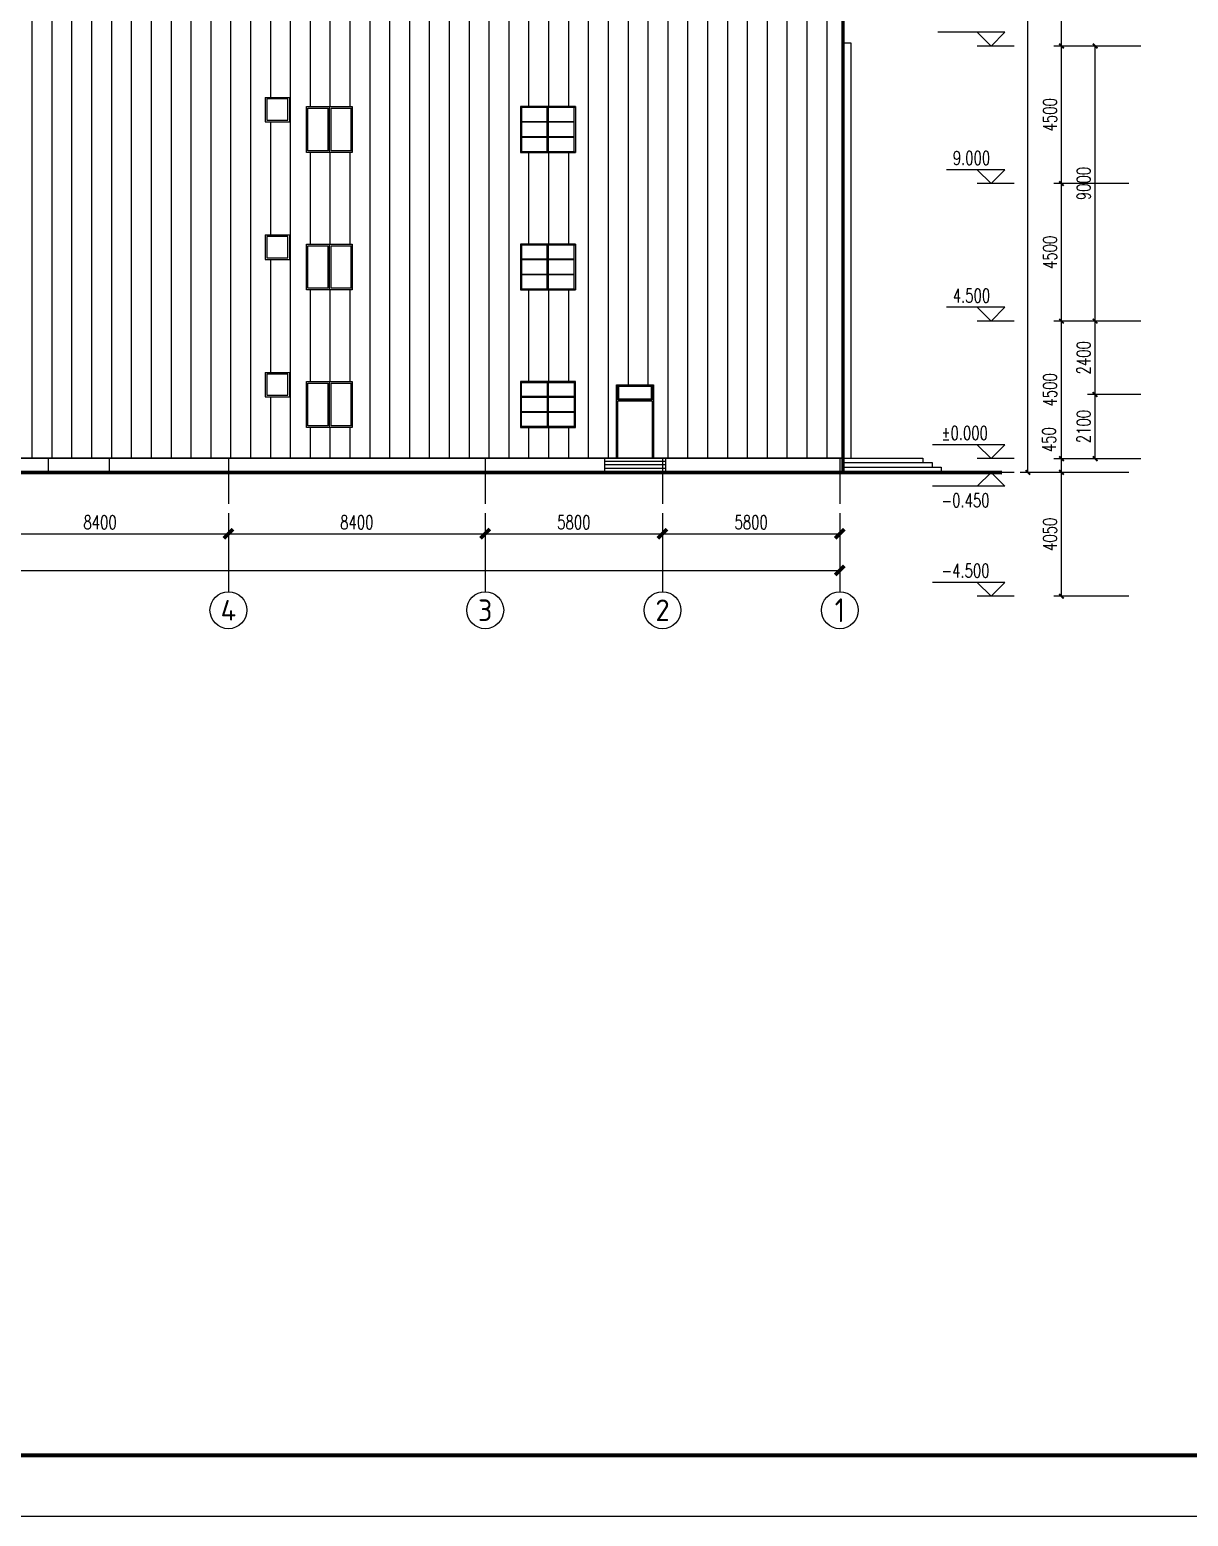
# Model space of a CAD drawing. Extents: x -1 to 1050000, y -900000 to 0.
# Drawn here: x 483518 to 521417, y -180000 to -131368 of the extents above; entities that cross this region are included whole.
import ezdxf
from ezdxf.enums import TextEntityAlignment as Align

# ---------------------------------------------------------------- set-up
doc = ezdxf.new("R2010")
doc.units = 0
doc.header["$LTSCALE"] = 1000
doc.header["$MEASUREMENT"] = 0
for name, color, linetype in [('3T_GLASS', 5, 'Continuous'), ('AXIS', 3, 'Continuous'), ('AXIS_TEXT', 7, 'Continuous'), ('DIM_ELEV', 3, 'Continuous'), ('E_CURTWALL', 71, 'Continuous'), ('E_FLOOR', 4, 'Continuous'), ('E_LINE', 7, 'Continuous'), ('E_STAIR', 2, 'Continuous'), ('E_WINDOW', 4, 'Continuous'), ('G-ANNO-TTLB-THIN', 151, 'Continuous'), ('PUB_DIM', 3, 'Continuous'), ('PUB_TEXT', 7, 'Continuous')]:
    doc.layers.add(name, color=color, linetype=linetype)
doc.layers.add('DOTE', color=1, linetype='Continuous', plot=False)
doc.layers.add('G-ANNO-TTLB-WIDE', color=214, linetype='Continuous', lineweight=100)
doc.layers.add('outline', color=10, linetype='Continuous', lineweight=60)
doc.styles.add('_TCH_AXIS', font='tssdeng.shx', dxfattribs={"bigfont": 'GBCBIG.shx'})
doc.styles.add('_TCH_DIM', font='SIMPLEX', dxfattribs={"bigfont": 'GBCBIG'})
doc.styles.add('_TCH_DIM_T3', font='SIMPLEX', dxfattribs={"width": 0.705882, "bigfont": 'GBCBIG'})
doc.dimstyles.new('_TCH_ARCH&&100', dxfattribs={"dimtxt": 297.5, "dimasz": 100, "dimexe": 250, "dimexo": 300, "dimgap": 126.25, "dimtad": 1, "dimdec": 0, "dimzin": 0, "dimdsep": 46, "dimtxsty": '_TCH_DIM_T3', "dimblk": 'ARCHTICK', "dimcen": 0.09, "dimclrt": 7, "dimazin": 2, "dimtfac": 1, "dimtdec": 0, "dimtix": 1, "dimtmove": 2, "dimatfit": 3, "dimfxl": 1, "dimtolj": 1, "dimtzin": 0, "dimarcsym": 0})

# ---------------------------------------------------------------- blocks, each defined once
blk = doc.blocks.new('*U1')
blk.add_line((-525000, 0), (525000, 0))
blk = doc.blocks.new('*U2')
at = {"layer": 'Defpoints', "color": 0, "linetype": 'ByBlock', "lineweight": -2, "transparency": 16777216}
blk.add_blockref('*U1', (0, -180000), dxfattribs=at)
blk = doc.blocks.new('*U38')
at = {"layer": 'E_WINDOW'}
for p, q in [((0, 800), (800, 800)), ((0, 800), (0, 0)), ((53, 747), (53, 53)), ((747, 747), (53, 747)), ((747, 53), (747, 747)), ((800, 800), (800, 0)), ((0, 0), (800, 0)), ((53, 53), (747, 53))]:
    blk.add_line(p, q, dxfattribs=at)
blk = doc.blocks.new('*U45')
at = {"layer": 'E_WINDOW'}
for p, q in [((0, 800), (800, 800)), ((0, 800), (0, 0)), ((53, 747), (53, 53)), ((747, 747), (53, 747)), ((747, 53), (747, 747)), ((800, 800), (800, 0)), ((0, 0), (800, 0)), ((53, 53), (747, 53))]:
    blk.add_line(p, q, dxfattribs=at)
blk = doc.blocks.new('*U53')
at = {"layer": 'E_WINDOW'}
for p, q in [((0, 800), (800, 800)), ((0, 800), (0, 0)), ((53, 747), (53, 53)), ((747, 747), (53, 747)), ((747, 53), (747, 747)), ((800, 800), (800, 0)), ((0, 0), (800, 0)), ((53, 53), (747, 53))]:
    blk.add_line(p, q, dxfattribs=at)
blk = doc.blocks.new('*U40')
at = {"layer": 'E_WINDOW'}
for p, q in [((48, 1467), (0, 1500)), ((0, 1500), (2400, 1500)), ((0, 0), (0, 1500)), ((2352, 1467), (48, 1467)), ((48, 1467), (48, 33)), ((1176, 1466), (1224, 1466)), ((1176, 34), (1176, 1466)), ((1224, 1466), (1224, 34)), ((2400, 1500), (2352, 1467)), ((2352, 33), (2352, 1467)), ((2400, 1500), (2400, 0)), ((48, 996), (48, 1013)), ((48, 1013), (1176, 1013)), ((1176, 996), (48, 996)), ((1224, 1013), (2352, 1013)), ((2352, 996), (1224, 996)), ((2352, 1013), (2352, 996)), ((48, 500), (48, 517)), ((48, 517), (1176, 517)), ((1176, 500), (48, 500)), ((1224, 517), (2352, 517)), ((2352, 500), (1224, 500)), ((2352, 517), (2352, 500)), ((48, 33), (0, 0)), ((2400, 0), (0, 0)), ((48, 33), (2352, 33)), ((1224, 34), (1176, 34)), ((2352, 33), (2400, 0))]:
    blk.add_line(p, q, dxfattribs=at)
blk = doc.blocks.new('*U47')
at = {"layer": 'E_WINDOW'}
for p, q in [((48, 1467), (0, 1500)), ((0, 1500), (2400, 1500)), ((0, 1500), (0, 0)), ((48, 1467), (2352, 1467)), ((48, 33), (48, 1467)), ((1176, 34), (1176, 1466)), ((1176, 1466), (1224, 1466)), ((1224, 34), (1224, 1466)), ((2400, 1500), (2352, 1467)), ((2352, 1467), (2352, 33)), ((2400, 1500), (2400, 0)), ((1176, 1013), (48, 1013)), ((48, 996), (48, 1013)), ((1176, 996), (48, 996)), ((2352, 1013), (1224, 1013)), ((2352, 996), (1224, 996)), ((2352, 1013), (2352, 996)), ((1176, 517), (48, 517)), ((48, 500), (48, 517)), ((1176, 500), (48, 500)), ((2352, 517), (1224, 517)), ((2352, 500), (1224, 500)), ((2352, 517), (2352, 500)), ((48, 33), (0, 0)), ((2400, 0), (0, 0)), ((2352, 33), (48, 33)), ((1224, 34), (1176, 34)), ((2352, 33), (2400, 0))]:
    blk.add_line(p, q, dxfattribs=at)
blk = doc.blocks.new('*U48')
at = {"layer": 'E_WINDOW'}
for p, q in [((48, 1467), (0, 1500)), ((0, 1500), (2400, 1500)), ((0, 1500), (0, 0)), ((48, 1467), (2352, 1467)), ((48, 33), (48, 1467)), ((1176, 34), (1176, 1466)), ((1176, 1466), (1224, 1466)), ((1224, 34), (1224, 1466)), ((2400, 1500), (2352, 1467)), ((2352, 1467), (2352, 33)), ((2400, 1500), (2400, 0)), ((1176, 1013), (48, 1013)), ((48, 996), (48, 1013)), ((1176, 996), (48, 996)), ((2352, 1013), (1224, 1013)), ((2352, 996), (1224, 996)), ((2352, 1013), (2352, 996)), ((1176, 517), (48, 517)), ((48, 500), (48, 517)), ((1176, 500), (48, 500)), ((2352, 517), (1224, 517)), ((2352, 500), (1224, 500)), ((2352, 517), (2352, 500)), ((48, 33), (0, 0)), ((2400, 0), (0, 0)), ((2352, 33), (48, 33)), ((1224, 34), (1176, 34)), ((2352, 33), (2400, 0))]:
    blk.add_line(p, q, dxfattribs=at)
blk = doc.blocks.new('_ArchTick')
at = {"color": 0, "linetype": 'ByBlock', "const_width": 0.4}
blk.add_lwpolyline([(-0.5, -0.5), (0.5, 0.5)], dxfattribs=at)
blk = doc.blocks.new('*D478')
at = {"layer": 'AXIS', "color": 0, "lineweight": -2, "transparency": 16777216}
for p, q in [((504218, -147181), (504218, -148106)), ((510018, -147181), (510018, -148106)), ((504218, -147856), (510018, -147856))]:
    blk.add_line(p, q, dxfattribs=at)
at = {"layer": 'Defpoints', "color": 0, "transparency": 16777216}
for p in [(504218, -146881), (510018, -146881), (510018, -147856)]:
    blk.add_point(p, dxfattribs=at)
at = {"layer": 'AXIS', "color": 0, "lineweight": -2, "transparency": 16777216, "xscale": 300, "yscale": 300, "zscale": 300, "rotation": 180}
blk.add_blockref('_ArchTick', (504218, -147856), dxfattribs=at)
at = {"layer": 'AXIS', "color": 0, "lineweight": -2, "transparency": 16777216, "xscale": 300, "yscale": 300, "zscale": 300}
blk.add_blockref('_ArchTick', (510018, -147856), dxfattribs=at)
at = {"layer": 'AXIS', "color": 7, "transparency": 16777216, "insert": (507118, -147481), "char_height": 450, "attachment_point": 5, "style": '_TCH_DIM_T3'}
blk.add_mtext('\\A1;5800', dxfattribs=at)
blk = doc.blocks.new('*D479')
at = {"layer": 'AXIS', "color": 0, "lineweight": -2, "transparency": 16777216}
for p, q in [((498418, -147181), (498418, -148106)), ((504218, -147181), (504218, -148106)), ((498418, -147856), (504218, -147856))]:
    blk.add_line(p, q, dxfattribs=at)
at = {"layer": 'Defpoints', "color": 0, "transparency": 16777216}
for p in [(498418, -146881), (504218, -146881), (504218, -147856)]:
    blk.add_point(p, dxfattribs=at)
at = {"layer": 'AXIS', "color": 0, "lineweight": -2, "transparency": 16777216, "xscale": 300, "yscale": 300, "zscale": 300, "rotation": 180}
blk.add_blockref('_ArchTick', (498418, -147856), dxfattribs=at)
at = {"layer": 'AXIS', "color": 0, "lineweight": -2, "transparency": 16777216, "xscale": 300, "yscale": 300, "zscale": 300}
blk.add_blockref('_ArchTick', (504218, -147856), dxfattribs=at)
at = {"layer": 'AXIS', "color": 7, "transparency": 16777216, "insert": (501318, -147481), "char_height": 450, "attachment_point": 5, "style": '_TCH_DIM_T3'}
blk.add_mtext('\\A1;5800', dxfattribs=at)
blk = doc.blocks.new('*D480')
at = {"layer": 'AXIS', "color": 0, "lineweight": -2, "transparency": 16777216}
for p, q in [((490018, -147181), (490018, -148106)), ((498418, -147181), (498418, -148106)), ((490018, -147856), (498418, -147856))]:
    blk.add_line(p, q, dxfattribs=at)
at = {"layer": 'Defpoints', "color": 0, "transparency": 16777216}
for p in [(490018, -146881), (498418, -146881), (498418, -147856)]:
    blk.add_point(p, dxfattribs=at)
at = {"layer": 'AXIS', "color": 0, "lineweight": -2, "transparency": 16777216, "xscale": 300, "yscale": 300, "zscale": 300, "rotation": 180}
blk.add_blockref('_ArchTick', (490018, -147856), dxfattribs=at)
at = {"layer": 'AXIS', "color": 0, "lineweight": -2, "transparency": 16777216, "xscale": 300, "yscale": 300, "zscale": 300}
blk.add_blockref('_ArchTick', (498418, -147856), dxfattribs=at)
at = {"layer": 'AXIS', "color": 7, "transparency": 16777216, "insert": (494218, -147481), "char_height": 450, "attachment_point": 5, "style": '_TCH_DIM_T3'}
blk.add_mtext('\\A1;8400', dxfattribs=at)
blk = doc.blocks.new('*D481')
at = {"layer": 'AXIS', "color": 0, "lineweight": -2, "transparency": 16777216}
for p, q in [((481618, -147181), (481618, -148106)), ((490018, -147181), (490018, -148106)), ((481618, -147856), (490018, -147856))]:
    blk.add_line(p, q, dxfattribs=at)
at = {"layer": 'Defpoints', "color": 0, "transparency": 16777216}
for p in [(481618, -146881), (490018, -146881), (490018, -147856)]:
    blk.add_point(p, dxfattribs=at)
at = {"layer": 'AXIS', "color": 0, "lineweight": -2, "transparency": 16777216, "xscale": 300, "yscale": 300, "zscale": 300, "rotation": 180}
blk.add_blockref('_ArchTick', (481618, -147856), dxfattribs=at)
at = {"layer": 'AXIS', "color": 0, "lineweight": -2, "transparency": 16777216, "xscale": 300, "yscale": 300, "zscale": 300}
blk.add_blockref('_ArchTick', (490018, -147856), dxfattribs=at)
at = {"layer": 'AXIS', "color": 7, "transparency": 16777216, "insert": (485818, -147481), "char_height": 450, "attachment_point": 5, "style": '_TCH_DIM_T3'}
blk.add_mtext('\\A1;8400', dxfattribs=at)
blk = doc.blocks.new('*D468')
at = {"layer": 'AXIS', "color": 0, "lineweight": -2, "transparency": 16777216}
for p, q in [((437518, -147581), (437518, -149306)), ((510018, -147581), (510018, -149306)), ((437518, -149056), (510018, -149056))]:
    blk.add_line(p, q, dxfattribs=at)
at = {"layer": 'Defpoints', "color": 0, "transparency": 16777216}
for p in [(437518, -147281), (510018, -147281), (510018, -149056)]:
    blk.add_point(p, dxfattribs=at)
at = {"layer": 'AXIS', "color": 0, "lineweight": -2, "transparency": 16777216, "xscale": 300, "yscale": 300, "zscale": 300, "rotation": 180}
blk.add_blockref('_ArchTick', (437518, -149056), dxfattribs=at)
at = {"layer": 'AXIS', "color": 0, "lineweight": -2, "transparency": 16777216, "xscale": 300, "yscale": 300, "zscale": 300}
blk.add_blockref('_ArchTick', (510018, -149056), dxfattribs=at)
at = {"layer": 'AXIS', "color": 7, "transparency": 16777216, "insert": (473768, -148681), "char_height": 450, "attachment_point": 5, "style": '_TCH_DIM_T3'}
blk.add_mtext('\\A1;72500', dxfattribs=at)
blk = doc.blocks.new('$EWDLib$00000618')
for p, q in [((0, 2400), (900, 2400)), ((0, 0), (0, 2400)), ((900, 2400), (900, 0)), ((0, 0), (900, 0)), ((30, 0), (30, 0))]:
    blk.add_line(p, q)
at = {"ltscale": 100}
for p, q in [((30, 2370), (870, 2370)), ((30, 1909.2), (30, 2370)), ((56.47, 2350.8), (843.53, 2350.8)), ((56.47, 1928.4), (56.47, 2350.8)), ((843.53, 2350.8), (843.53, 1928.4)), ((870, 2370), (870, 1909.2)), ((30, 1909.2), (870, 1909.2)), ((30, 0), (30, 1870.8)), ((30, 1870.8), (870, 1870.8)), ((843.53, 1928.4), (56.47, 1928.4)), ((870, 1870.8), (870, 0))]:
    blk.add_line(p, q, dxfattribs=at)
blk = doc.blocks.new('$EWDLib$00001344')
at = {"ltscale": 100}
for p, q in [((0, 1400), (1500, 1400)), ((0, 0), (0, 1400)), ((750, 1400), (750, 0)), ((1500, 1400), (1500, 0)), ((50, 50), (50, 1350)), ((50, 1350), (700, 1350)), ((700, 1350), (700, 50)), ((800, 1350), (1450, 1350)), ((800, 1350), (800, 50)), ((1450, 1350), (1450, 50)), ((1500, 0), (0, 0)), ((700, 50), (50, 50)), ((1450, 50), (800, 50))]:
    blk.add_line(p, q, dxfattribs=at)
blk = doc.blocks.new('*D511')
at = {"layer": 'Defpoints', "color": 0, "transparency": 16777216}
for p in [(518369, -143301), (520169, -143301), (520169, -145401)]:
    blk.add_point(p, dxfattribs=at)
at = {"layer": 'PUB_DIM', "color": 0, "lineweight": -2, "transparency": 16777216}
for p, q in [((519869, -143301), (518119, -143301)), ((519869, -145401), (518119, -145401))]:
    blk.add_line(p, q, dxfattribs=at)
at = {"layer": 'PUB_DIM', "color": 0, "transparency": 16777216}
blk.add_line((518369, -145401), (518369, -143301), dxfattribs=at)
at = {"layer": 'PUB_DIM', "color": 0, "transparency": 16777216, "xscale": 150, "yscale": 150, "zscale": 150}
for p, rotation in [((518369, -143301), 90), ((518369, -145401), 270)]:
    blk.add_blockref('_ArchTick', p, dxfattribs=dict(at, rotation=rotation))
at = {"layer": 'PUB_DIM', "color": 7, "transparency": 16777216, "insert": (517994, -144351), "char_height": 450, "attachment_point": 5, "rotation": 90, "style": '_TCH_DIM_T3'}
blk.add_mtext('\\A1;2100', dxfattribs=at)
blk = doc.blocks.new('*D512')
at = {"layer": 'Defpoints', "color": 0, "transparency": 16777216}
for p in [(518369, -140901), (520169, -140901), (520169, -143301)]:
    blk.add_point(p, dxfattribs=at)
at = {"layer": 'PUB_DIM', "color": 0, "lineweight": -2, "transparency": 16777216}
for p, q in [((519869, -140901), (518119, -140901)), ((519869, -143301), (518119, -143301))]:
    blk.add_line(p, q, dxfattribs=at)
at = {"layer": 'PUB_DIM', "color": 0, "transparency": 16777216}
blk.add_line((518369, -143301), (518369, -140901), dxfattribs=at)
at = {"layer": 'PUB_DIM', "color": 0, "transparency": 16777216, "xscale": 150, "yscale": 150, "zscale": 150}
for p, rotation in [((518369, -140901), 90), ((518369, -143301), 270)]:
    blk.add_blockref('_ArchTick', p, dxfattribs=dict(at, rotation=rotation))
at = {"layer": 'PUB_DIM', "color": 7, "transparency": 16777216, "insert": (517994, -142101), "char_height": 450, "attachment_point": 5, "rotation": 90, "style": '_TCH_DIM_T3'}
blk.add_mtext('\\A1;2400', dxfattribs=at)
blk = doc.blocks.new('*D513')
at = {"layer": 'Defpoints', "color": 0, "transparency": 16777216}
for p in [(518369, -131901), (520169, -131901), (520169, -140901)]:
    blk.add_point(p, dxfattribs=at)
at = {"layer": 'PUB_DIM', "color": 0, "lineweight": -2, "transparency": 16777216}
for p, q in [((519869, -131901), (518119, -131901)), ((519869, -140901), (518119, -140901))]:
    blk.add_line(p, q, dxfattribs=at)
at = {"layer": 'PUB_DIM', "color": 0, "transparency": 16777216}
blk.add_line((518369, -140901), (518369, -131901), dxfattribs=at)
at = {"layer": 'PUB_DIM', "color": 0, "transparency": 16777216, "xscale": 150, "yscale": 150, "zscale": 150}
for p, rotation in [((518369, -131901), 90), ((518369, -140901), 270)]:
    blk.add_blockref('_ArchTick', p, dxfattribs=dict(at, rotation=rotation))
at = {"layer": 'PUB_DIM', "color": 7, "transparency": 16777216, "insert": (517994, -136401), "char_height": 450, "attachment_point": 5, "rotation": 90, "style": '_TCH_DIM_T3'}
blk.add_mtext('\\A1;9000', dxfattribs=at)
blk = doc.blocks.new('*D579')
at = {"layer": 'Defpoints', "color": 0, "transparency": 16777216}
for p in [(517269, -128601), (519769, -128601), (519769, -131901)]:
    blk.add_point(p, dxfattribs=at)
at = {"layer": 'PUB_DIM', "color": 0, "lineweight": -2, "transparency": 16777216}
for p, q in [((519469, -128601), (517019, -128601)), ((519469, -131901), (517019, -131901))]:
    blk.add_line(p, q, dxfattribs=at)
at = {"layer": 'PUB_DIM', "color": 0, "transparency": 16777216}
blk.add_line((517269, -131901), (517269, -128601), dxfattribs=at)
at = {"layer": 'PUB_DIM', "color": 0, "transparency": 16777216, "xscale": 150, "yscale": 150, "zscale": 150}
for p, rotation in [((517269, -128601), 90), ((517269, -131901), 270)]:
    blk.add_blockref('_ArchTick', p, dxfattribs=dict(at, rotation=rotation))
at = {"layer": 'PUB_DIM', "color": 7, "transparency": 16777216, "insert": (516894, -130251), "char_height": 450, "attachment_point": 5, "rotation": 90, "style": '_TCH_DIM_T3'}
blk.add_mtext('\\A1;3300', dxfattribs=at)
blk = doc.blocks.new('*D580')
at = {"layer": 'Defpoints', "color": 0, "transparency": 16777216}
for p in [(517269, -131901), (519769, -131901), (519769, -136401)]:
    blk.add_point(p, dxfattribs=at)
at = {"layer": 'PUB_DIM', "color": 0, "lineweight": -2, "transparency": 16777216}
for p, q in [((519469, -131901), (517019, -131901)), ((519469, -136401), (517019, -136401))]:
    blk.add_line(p, q, dxfattribs=at)
at = {"layer": 'PUB_DIM', "color": 0, "transparency": 16777216}
blk.add_line((517269, -136401), (517269, -131901), dxfattribs=at)
at = {"layer": 'PUB_DIM', "color": 0, "transparency": 16777216, "xscale": 150, "yscale": 150, "zscale": 150}
for p, rotation in [((517269, -131901), 90), ((517269, -136401), 270)]:
    blk.add_blockref('_ArchTick', p, dxfattribs=dict(at, rotation=rotation))
at = {"layer": 'PUB_DIM', "color": 7, "transparency": 16777216, "insert": (516894, -134151), "char_height": 450, "attachment_point": 5, "rotation": 90, "style": '_TCH_DIM_T3'}
blk.add_mtext('\\A1;4500', dxfattribs=at)
blk = doc.blocks.new('*D581')
at = {"layer": 'Defpoints', "color": 0, "transparency": 16777216}
for p in [(517269, -136401), (519769, -136401), (519769, -140901)]:
    blk.add_point(p, dxfattribs=at)
at = {"layer": 'PUB_DIM', "color": 0, "lineweight": -2, "transparency": 16777216}
for p, q in [((519469, -136401), (517019, -136401)), ((519469, -140901), (517019, -140901))]:
    blk.add_line(p, q, dxfattribs=at)
at = {"layer": 'PUB_DIM', "color": 0, "transparency": 16777216}
blk.add_line((517269, -140901), (517269, -136401), dxfattribs=at)
at = {"layer": 'PUB_DIM', "color": 0, "transparency": 16777216, "xscale": 150, "yscale": 150, "zscale": 150}
for p, rotation in [((517269, -136401), 90), ((517269, -140901), 270)]:
    blk.add_blockref('_ArchTick', p, dxfattribs=dict(at, rotation=rotation))
at = {"layer": 'PUB_DIM', "color": 7, "transparency": 16777216, "insert": (516894, -138651), "char_height": 450, "attachment_point": 5, "rotation": 90, "style": '_TCH_DIM_T3'}
blk.add_mtext('\\A1;4500', dxfattribs=at)
blk = doc.blocks.new('*D582')
at = {"layer": 'Defpoints', "color": 0, "transparency": 16777216}
for p in [(517269, -140901), (519769, -140901), (519769, -145401)]:
    blk.add_point(p, dxfattribs=at)
at = {"layer": 'PUB_DIM', "color": 0, "lineweight": -2, "transparency": 16777216}
for p, q in [((519469, -140901), (517019, -140901)), ((519469, -145401), (517019, -145401))]:
    blk.add_line(p, q, dxfattribs=at)
at = {"layer": 'PUB_DIM', "color": 0, "transparency": 16777216}
blk.add_line((517269, -145401), (517269, -140901), dxfattribs=at)
at = {"layer": 'PUB_DIM', "color": 0, "transparency": 16777216, "xscale": 150, "yscale": 150, "zscale": 150}
for p, rotation in [((517269, -140901), 90), ((517269, -145401), 270)]:
    blk.add_blockref('_ArchTick', p, dxfattribs=dict(at, rotation=rotation))
at = {"layer": 'PUB_DIM', "color": 7, "transparency": 16777216, "insert": (516894, -143151), "char_height": 450, "attachment_point": 5, "rotation": 90, "style": '_TCH_DIM_T3'}
blk.add_mtext('\\A1;4500', dxfattribs=at)
blk = doc.blocks.new('*D583')
at = {"layer": 'Defpoints', "color": 0, "transparency": 16777216}
for p in [(517269, -145401), (519769, -145401), (519769, -145851)]:
    blk.add_point(p, dxfattribs=at)
at = {"layer": 'PUB_DIM', "color": 0, "lineweight": -2, "transparency": 16777216}
for p, q in [((519469, -145401), (517019, -145401)), ((519469, -145851), (517019, -145851))]:
    blk.add_line(p, q, dxfattribs=at)
at = {"layer": 'PUB_DIM', "color": 0, "transparency": 16777216}
blk.add_line((517269, -145851), (517269, -145401), dxfattribs=at)
at = {"layer": 'PUB_DIM', "color": 0, "transparency": 16777216, "xscale": 150, "yscale": 150, "zscale": 150}
for p, rotation in [((517269, -145401), 90), ((517269, -145851), 270)]:
    blk.add_blockref('_ArchTick', p, dxfattribs=dict(at, rotation=rotation))
at = {"layer": 'PUB_DIM', "color": 7, "transparency": 16777216, "insert": (516863, -144779), "char_height": 450, "attachment_point": 5, "rotation": 90, "style": '_TCH_DIM_T3'}
blk.add_mtext('\\A1;450', dxfattribs=at)
blk = doc.blocks.new('*D584')
at = {"layer": 'Defpoints', "color": 0, "transparency": 16777216}
for p in [(517269, -145851), (519769, -145851), (519769, -149901)]:
    blk.add_point(p, dxfattribs=at)
at = {"layer": 'PUB_DIM', "color": 0, "lineweight": -2, "transparency": 16777216}
for p, q in [((519469, -145851), (517019, -145851)), ((519469, -149901), (517019, -149901))]:
    blk.add_line(p, q, dxfattribs=at)
at = {"layer": 'PUB_DIM', "color": 0, "transparency": 16777216}
blk.add_line((517269, -149901), (517269, -145851), dxfattribs=at)
at = {"layer": 'PUB_DIM', "color": 0, "transparency": 16777216, "xscale": 150, "yscale": 150, "zscale": 150}
for p, rotation in [((517269, -145851), 90), ((517269, -149901), 270)]:
    blk.add_blockref('_ArchTick', p, dxfattribs=dict(at, rotation=rotation))
at = {"layer": 'PUB_DIM', "color": 7, "transparency": 16777216, "insert": (516894, -147876), "char_height": 450, "attachment_point": 5, "rotation": 90, "style": '_TCH_DIM_T3'}
blk.add_mtext('\\A1;4050', dxfattribs=at)
blk = doc.blocks.new('*D585')
at = {"layer": 'Defpoints', "color": 0, "transparency": 16777216}
for p in [(516169, -74601), (519369, -74601), (519369, -145851)]:
    blk.add_point(p, dxfattribs=at)
at = {"layer": 'PUB_DIM', "color": 0, "lineweight": -2, "transparency": 16777216}
for p, q in [((519069, -74601), (515919, -74601)), ((519069, -145851), (515919, -145851))]:
    blk.add_line(p, q, dxfattribs=at)
at = {"layer": 'PUB_DIM', "color": 0, "transparency": 16777216}
blk.add_line((516169, -145851), (516169, -74601), dxfattribs=at)
at = {"layer": 'PUB_DIM', "color": 0, "transparency": 16777216, "xscale": 150, "yscale": 150, "zscale": 150}
for p, rotation in [((516169, -74601), 90), ((516169, -145851), 270)]:
    blk.add_blockref('_ArchTick', p, dxfattribs=dict(at, rotation=rotation))
at = {"layer": 'PUB_DIM', "color": 7, "transparency": 16777216, "insert": (515794, -110226), "char_height": 450, "attachment_point": 5, "rotation": 90, "style": '_TCH_DIM_T3'}
blk.add_mtext('\\A1;71250', dxfattribs=at)

msp = doc.modelspace()

# ---------------------------------------------------------------- hatches: boundary and pattern name
at = {"layer": '3T_GLASS'}
h = msp.add_hatch(dxfattribs=at)
h.set_pattern_fill('_USER', color=5, scale=650, angle=90, pattern_type=0)
h.set_pattern_definition([(90, (0, 0), (-650, 4e-14), [])])
h.paths.add_polyline_path([(472568.13, -142980.85), (474968.13, -142980.85), (474968.13, -145380.85), (477918.13, -145380.85), (477918.13, -143280.85), (479718.13, -143280.85), (479718.13, -145380.85), (502718.13, -145380.85), (502718.13, -142980.85), (503918.13, -142980.85), (503918.13, -145380.85), (510118.13, -145380.85), (510118.13, -140880.85), (510118.13, -130380.85), (498788.13, -130380.85), (437418.13, -130380.85), (437418.13, -140880.85), (437418.13, -145380.85), (443618.13, -145380.85), (443618.13, -142980.85), (444818.13, -142980.85), (444818.13, -145380.85), (472568.13, -145380.85)])
h.paths.add_polyline_path([(473068.13, -135380.85), (473068.13, -133880.85), (474568.13, -133880.85), (474568.13, -135380.85)], flags=16)
h.paths.add_polyline_path([(473068.13, -138380.85), (474568.13, -138380.85), (474568.13, -139880.85), (473068.13, -139880.85)], flags=16)
h.paths.add_polyline_path([(469918.13, -135380.85), (467518.13, -135380.85), (467518.13, -133880.85), (469918.13, -133880.85)], flags=16)
h.paths.add_polyline_path([(469878.13, -135364.18), (467558.13, -135364.18), (467558.13, -133897.51), (469878.13, -133897.51)], flags=0)
h.paths.add_polyline_path([(469918.13, -138380.85), (469918.13, -139880.85), (467518.13, -139880.85), (467518.13, -138380.85)], flags=16)
h.paths.add_polyline_path([(469878.13, -138397.51), (469878.13, -139864.18), (467558.13, -139864.18), (467558.13, -138397.51)], flags=0)
h.paths.add_polyline_path([(468768.13, -135347.63), (468768.13, -133963.02), (469778.13, -133963.02), (469778.13, -135347.63)], flags=0)
h.paths.add_polyline_path([(469778.13, -139847.63), (468768.13, -139847.63), (468768.13, -138463.02), (469778.13, -138463.02)], flags=0)
h.paths.add_polyline_path([(468668.13, -135297.51), (467658.13, -135297.51), (467658.13, -133964.18), (468668.13, -133964.18)], flags=0)
h.paths.add_polyline_path([(468668.13, -138464.18), (468668.13, -139797.51), (467658.13, -139797.51), (467658.13, -138464.18)], flags=0)
h.paths.add_polyline_path([(477618.13, -135380.85), (477618.13, -133880.85), (480018.13, -133880.85), (480018.13, -135380.85)], flags=16)
h.paths.add_polyline_path([(477618.13, -138380.85), (480018.13, -138380.85), (480018.13, -139880.85), (477618.13, -139880.85)], flags=16)
h.paths.add_polyline_path([(477658.13, -135364.18), (477658.13, -133897.51), (479978.13, -133897.51), (479978.13, -135364.18)], flags=0)
h.paths.add_polyline_path([(477658.13, -138397.51), (479978.13, -138397.51), (479978.13, -139864.18), (477658.13, -139864.18)], flags=0)
h.paths.add_polyline_path([(477759.45, -135347.63), (477759.45, -135297.51), (477758.13, -135297.51), (477758.13, -133963.02), (478768.13, -133963.02), (478768.13, -135347.63)], flags=0)
h.paths.add_polyline_path([(478768.13, -138463.02), (478768.13, -139847.63), (477759.45, -139847.63), (477759.45, -139797.51), (477758.13, -139797.51), (477758.13, -138463.02)], flags=0)
h.paths.add_polyline_path([(478868.13, -135297.51), (478868.13, -133964.18), (479878.13, -133964.18), (479878.13, -135297.51)], flags=0)
h.paths.add_polyline_path([(478868.13, -138464.18), (479878.13, -138464.18), (479878.13, -139797.51), (478868.13, -139797.51)], flags=0)
h.paths.add_polyline_path([(462918.13, -135380.85), (460518.13, -135380.85), (460518.13, -133880.85), (462918.13, -133880.85)], flags=16)
h.paths.add_polyline_path([(462870.19, -135347.42), (460566.06, -135347.42), (460566.06, -133914.27), (462870.19, -133914.27)], flags=0)
h.paths.add_polyline_path([(462918.13, -138380.85), (462918.13, -139880.85), (460518.13, -139880.85), (460518.13, -138380.85)], flags=16)
h.paths.add_polyline_path([(462870.19, -138414.27), (462870.19, -139847.42), (460566.06, -139847.42), (460566.06, -138414.27)], flags=0)
h.paths.add_polyline_path([(462869.93, -134880.48), (461742.09, -134880.48), (461742.09, -135347.06), (461694.16, -135347.06), (461694.16, -134880.48), (460566.32, -134880.48), (460566.32, -134863.77), (461694.16, -134863.77), (461694.16, -134384.93), (460566.32, -134384.93), (460566.32, -134368.22), (461694.16, -134368.22), (461694.16, -133914.45), (461742.09, -133914.45), (461742.09, -134368.22), (462869.93, -134368.22), (462869.93, -134384.93), (461742.09, -134384.93), (461742.09, -134863.77), (462869.93, -134863.77)], flags=0)
h.paths.add_polyline_path([(462869.93, -138868.22), (462869.93, -138884.93), (461742.09, -138884.93), (461742.09, -139363.77), (462869.93, -139363.77), (462869.93, -139380.48), (461742.09, -139380.48), (461742.09, -139847.06), (461694.16, -139847.06), (461694.16, -139380.48), (460566.32, -139380.48), (460566.32, -139363.77), (461694.16, -139363.77), (461694.16, -138884.93), (460566.32, -138884.93), (460566.32, -138868.22), (461694.16, -138868.22), (461694.16, -138414.45), (461742.09, -138414.45), (461742.09, -138868.22)], flags=0)
h.paths.add_polyline_path([(482118.13, -138080.85), (482918.13, -138080.85), (482918.13, -138880.85), (482118.13, -138880.85)], flags=16)
h.paths.add_polyline_path([(482171.46, -138134.18), (482864.79, -138134.18), (482864.79, -138827.51), (482171.46, -138827.51)], flags=0)
h.paths.add_polyline_path([(482118.13, -134380.85), (482118.13, -133580.85), (482918.13, -133580.85), (482918.13, -134380.85)], flags=16)
h.paths.add_polyline_path([(482171.46, -134327.51), (482171.46, -133634.18), (482864.79, -133634.18), (482864.79, -134327.51)], flags=0)
h.paths.add_polyline_path([(462918.13, -142880.85), (462918.13, -144380.85), (460518.13, -144380.85), (460518.13, -142880.85)], flags=16)
h.paths.add_polyline_path([(462870.19, -142914.27), (462870.19, -144347.42), (460566.06, -144347.42), (460566.06, -142914.27)], flags=0)
h.paths.add_polyline_path([(462869.93, -143368.22), (462869.93, -143384.93), (461742.09, -143384.93), (461742.09, -143863.77), (462869.93, -143863.77), (462869.93, -143880.48), (461742.09, -143880.48), (461742.09, -144347.06), (461694.16, -144347.06), (461694.16, -143880.48), (460566.32, -143880.48), (460566.32, -143863.77), (461694.16, -143863.77), (461694.16, -143384.93), (460566.32, -143384.93), (460566.32, -143368.22), (461694.16, -143368.22), (461694.16, -142914.45), (461742.09, -142914.45), (461742.09, -143368.22)], flags=0)
h.paths.add_polyline_path([(482118.13, -142580.85), (482918.13, -142580.85), (482918.13, -143380.85), (482118.13, -143380.85)], flags=16)
h.paths.add_polyline_path([(482171.46, -142634.18), (482864.79, -142634.18), (482864.79, -143327.51), (482171.46, -143327.51)], flags=0)
h.paths.add_polyline_path([(456318.13, -135380.85), (453918.13, -135380.85), (453918.13, -133880.85), (456318.13, -133880.85)], flags=16)
h.paths.add_polyline_path([(456270.19, -135347.42), (453966.06, -135347.42), (453966.06, -133914.27), (456270.19, -133914.27)], flags=0)
h.paths.add_polyline_path([(456318.13, -138380.85), (456318.13, -139880.85), (453918.13, -139880.85), (453918.13, -138380.85)], flags=16)
h.paths.add_polyline_path([(456270.19, -138414.27), (456270.19, -139847.42), (453966.06, -139847.42), (453966.06, -138414.27)], flags=0)
h.paths.add_polyline_path([(456269.93, -134880.48), (455142.09, -134880.48), (455142.09, -135347.06), (455094.16, -135347.06), (455094.16, -134880.48), (453966.32, -134880.48), (453966.32, -134863.77), (455094.16, -134863.77), (455094.16, -134384.93), (453966.32, -134384.93), (453966.32, -134368.22), (455094.16, -134368.22), (455094.16, -133914.45), (455142.09, -133914.45), (455142.09, -134368.22), (456269.93, -134368.22), (456269.93, -134384.93), (455142.09, -134384.93), (455142.09, -134863.77), (456269.93, -134863.77)], flags=0)
h.paths.add_polyline_path([(456269.93, -138868.22), (456269.93, -138884.93), (455142.09, -138884.93), (455142.09, -139363.77), (456269.93, -139363.77), (456269.93, -139380.48), (455142.09, -139380.48), (455142.09, -139847.06), (455094.16, -139847.06), (455094.16, -139380.48), (453966.32, -139380.48), (453966.32, -139363.77), (455094.16, -139363.77), (455094.16, -138884.93), (453966.32, -138884.93), (453966.32, -138868.22), (455094.16, -138868.22), (455094.16, -138414.45), (455142.09, -138414.45), (455142.09, -138868.22)], flags=0)
h.paths.add_polyline_path([(456318.13, -142880.85), (456318.13, -144380.85), (453918.13, -144380.85), (453918.13, -142880.85)], flags=16)
h.paths.add_polyline_path([(456270.19, -142914.27), (456270.19, -144347.42), (453966.06, -144347.42), (453966.06, -142914.27)], flags=0)
h.paths.add_polyline_path([(456269.93, -143368.22), (456269.93, -143384.93), (455142.09, -143384.93), (455142.09, -143863.77), (456269.93, -143863.77), (456269.93, -143880.48), (455142.09, -143880.48), (455142.09, -144347.06), (455094.16, -144347.06), (455094.16, -143880.48), (453966.32, -143880.48), (453966.32, -143863.77), (455094.16, -143863.77), (455094.16, -143384.93), (453966.32, -143384.93), (453966.32, -143368.22), (455094.16, -143368.22), (455094.16, -142914.45), (455142.09, -142914.45), (455142.09, -143368.22)], flags=0)
h.paths.add_polyline_path([(491218.13, -138080.85), (492018.13, -138080.85), (492018.13, -138880.85), (491218.13, -138880.85)], flags=16)
h.paths.add_polyline_path([(491271.46, -138134.18), (491964.79, -138134.18), (491964.79, -138827.51), (491271.46, -138827.51)], flags=0)
h.paths.add_polyline_path([(491218.13, -134380.85), (491218.13, -133580.85), (492018.13, -133580.85), (492018.13, -134380.85)], flags=16)
h.paths.add_polyline_path([(491271.46, -134327.51), (491271.46, -133634.18), (491964.79, -133634.18), (491964.79, -134327.51)], flags=0)
h.paths.add_polyline_path([(491218.13, -142580.85), (492018.13, -142580.85), (492018.13, -143380.85), (491218.13, -143380.85)], flags=16)
h.paths.add_polyline_path([(491271.46, -142634.18), (491964.79, -142634.18), (491964.79, -143327.51), (491271.46, -143327.51)], flags=0)
h.paths.add_polyline_path([(492568.13, -135380.85), (492568.13, -133880.85), (494068.13, -133880.85), (494068.13, -135380.85)], flags=16)
h.paths.add_polyline_path([(492568.13, -138380.85), (494068.13, -138380.85), (494068.13, -139880.85), (492568.13, -139880.85)], flags=16)
h.paths.add_polyline_path([(492618.13, -135327.27), (492618.13, -133934.42), (493268.13, -133934.42), (493268.13, -135327.27)], flags=0)
h.paths.add_polyline_path([(492618.13, -138434.42), (493268.13, -138434.42), (493268.13, -139827.27), (492618.13, -139827.27)], flags=0)
h.paths.add_polyline_path([(492568.13, -142880.85), (494068.13, -142880.85), (494068.13, -144380.85), (492568.13, -144380.85)], flags=16)
h.paths.add_polyline_path([(493368.13, -135327.27), (493368.13, -133934.42), (494018.13, -133934.42), (494018.13, -135327.27)], flags=0)
h.paths.add_polyline_path([(493368.13, -138434.42), (494018.13, -138434.42), (494018.13, -139827.27), (493368.13, -139827.27)], flags=0)
h.paths.add_polyline_path([(492618.13, -142934.42), (493268.13, -142934.42), (493268.13, -144327.27), (492618.13, -144327.27)], flags=0)
h.paths.add_polyline_path([(493368.13, -142934.42), (494018.13, -142934.42), (494018.13, -144327.27), (493368.13, -144327.27)], flags=0)
h.paths.add_polyline_path([(447968.13, -135380.85), (446168.13, -135380.85), (446168.13, -133880.85), (447968.13, -133880.85)], flags=16)
h.paths.add_polyline_path([(447932.18, -135347.42), (446204.08, -135347.42), (446204.08, -133914.27), (447932.18, -133914.27)], flags=0)
h.paths.add_polyline_path([(447968.13, -138380.85), (447968.13, -139880.85), (446168.13, -139880.85), (446168.13, -138380.85)], flags=16)
h.paths.add_polyline_path([(447932.18, -138414.27), (447932.18, -139847.42), (446204.08, -139847.42), (446204.08, -138414.27)], flags=0)
h.paths.add_polyline_path([(447931.98, -134880.48), (447086.1, -134880.48), (447086.1, -135347.06), (447050.15, -135347.06), (447050.15, -134880.48), (446204.27, -134880.48), (446204.27, -134863.77), (447050.15, -134863.77), (447050.15, -134384.93), (446204.27, -134384.93), (446204.27, -134368.22), (447050.15, -134368.22), (447050.15, -133914.45), (447086.1, -133914.45), (447086.1, -134368.22), (447931.98, -134368.22), (447931.98, -134384.93), (447086.1, -134384.93), (447086.1, -134863.77), (447931.98, -134863.77)], flags=0)
h.paths.add_polyline_path([(447931.98, -138868.22), (447931.98, -138884.93), (447086.1, -138884.93), (447086.1, -139363.77), (447931.98, -139363.77), (447931.98, -139380.48), (447086.1, -139380.48), (447086.1, -139847.06), (447050.15, -139847.06), (447050.15, -139380.48), (446204.27, -139380.48), (446204.27, -139363.77), (447050.15, -139363.77), (447050.15, -138884.93), (446204.27, -138884.93), (446204.27, -138868.22), (447050.15, -138868.22), (447050.15, -138414.45), (447086.1, -138414.45), (447086.1, -138868.22)], flags=0)
h.paths.add_polyline_path([(447968.13, -142880.85), (447968.13, -144380.85), (446168.13, -144380.85), (446168.13, -142880.85)], flags=16)
h.paths.add_polyline_path([(447932.18, -142914.27), (447932.18, -144347.42), (446204.08, -144347.42), (446204.08, -142914.27)], flags=0)
h.paths.add_polyline_path([(447931.98, -143368.22), (447931.98, -143384.93), (447086.1, -143384.93), (447086.1, -143863.77), (447931.98, -143863.77), (447931.98, -143880.48), (447086.1, -143880.48), (447086.1, -144347.06), (447050.15, -144347.06), (447050.15, -143880.48), (446204.27, -143880.48), (446204.27, -143863.77), (447050.15, -143863.77), (447050.15, -143384.93), (446204.27, -143384.93), (446204.27, -143368.22), (447050.15, -143368.22), (447050.15, -142914.45), (447086.1, -142914.45), (447086.1, -143368.22)], flags=0)
h.paths.add_polyline_path([(499568.13, -135380.85), (499568.13, -133880.85), (501368.13, -133880.85), (501368.13, -135380.85)], flags=16)
h.paths.add_polyline_path([(499604.08, -135347.42), (499604.08, -133914.27), (501332.18, -133914.27), (501332.18, -135347.42)], flags=0)
h.paths.add_polyline_path([(499568.13, -138380.85), (501368.13, -138380.85), (501368.13, -139880.85), (499568.13, -139880.85)], flags=16)
h.paths.add_polyline_path([(499604.08, -138414.27), (501332.18, -138414.27), (501332.18, -139847.42), (499604.08, -139847.42)], flags=0)
h.paths.add_polyline_path([(499604.27, -134863.77), (500450.15, -134863.77), (500450.15, -134384.93), (499604.27, -134384.93), (499604.27, -134368.22), (500450.15, -134368.22), (500450.15, -133914.45), (500486.1, -133914.45), (500486.1, -134368.22), (501331.98, -134368.22), (501331.98, -134384.93), (500486.1, -134384.93), (500486.1, -134863.77), (501331.98, -134863.77), (501331.98, -134880.48), (500486.1, -134880.48), (500486.1, -135347.06), (500450.15, -135347.06), (500450.15, -134880.48), (499604.27, -134880.48)], flags=0)
h.paths.add_polyline_path([(499604.27, -138868.22), (500450.15, -138868.22), (500450.15, -138414.45), (500486.1, -138414.45), (500486.1, -138868.22), (501331.98, -138868.22), (501331.98, -138884.93), (500486.1, -138884.93), (500486.1, -139363.77), (501331.98, -139363.77), (501331.98, -139380.48), (500486.1, -139380.48), (500486.1, -139847.06), (500450.15, -139847.06), (500450.15, -139380.48), (499604.27, -139380.48), (499604.27, -139363.77), (500450.15, -139363.77), (500450.15, -138884.93), (499604.27, -138884.93)], flags=0)
h.paths.add_polyline_path([(499568.13, -142880.85), (501368.13, -142880.85), (501368.13, -144380.85), (499568.13, -144380.85)], flags=16)
h.paths.add_polyline_path([(499604.08, -142914.27), (501332.18, -142914.27), (501332.18, -144347.42), (499604.08, -144347.42)], flags=0)
h.paths.add_polyline_path([(499604.27, -143368.22), (500450.15, -143368.22), (500450.15, -142914.45), (500486.1, -142914.45), (500486.1, -143368.22), (501331.98, -143368.22), (501331.98, -143384.93), (500486.1, -143384.93), (500486.1, -143863.77), (501331.98, -143863.77), (501331.98, -143880.48), (500486.1, -143880.48), (500486.1, -144347.06), (500450.15, -144347.06), (500450.15, -143880.48), (499604.27, -143880.48), (499604.27, -143863.77), (500450.15, -143863.77), (500450.15, -143384.93), (499604.27, -143384.93)], flags=0)

# ---------------------------------------------------------------- linework, layer by layer
at = {"layer": 'AXIS'}
for p, q in [((490018.13, -147280.85), (490018.13, -149755.85)), ((498418.13, -147280.85), (498418.13, -149755.85)), ((504218.13, -147280.85), (504218.13, -149755.85)), ((510018.13, -147280.85), (510018.13, -149755.85))]:
    msp.add_line(p, q, dxfattribs=at)
for centre in [(490018.13, -150359.87), (498418.13, -150359.87), (504218.13, -150359.87), (510018.13, -150359.87)]:
    msp.add_circle(centre, 604.03, dxfattribs=at)
at = {"layer": 'DIM_ELEV'}
for p, q in [((515416.86, -131447.65), (513227.27, -131447.65)), ((514963.84, -131900.67), (514510.82, -131447.65)), ((514963.84, -131900.67), (515416.86, -131447.65)), ((515718.88, -131900.67), (514510.82, -131900.67)), ((515416.86, -135947.65), (513505.12, -135947.65)), ((514963.84, -136400.67), (514510.82, -135947.65)), ((514963.84, -136400.67), (515416.86, -135947.65)), ((515718.88, -136400.67), (514510.82, -136400.67)), ((515416.86, -140447.65), (513505.12, -140447.65)), ((514963.84, -140900.67), (514510.82, -140447.65)), ((514963.84, -140900.67), (515416.86, -140447.65)), ((515718.88, -140900.67), (514510.82, -140900.67)), ((515416.86, -144947.65), (513053.61, -144947.65)), ((514963.84, -145400.67), (514510.82, -144947.65)), ((515718.88, -145400.67), (514510.82, -145400.67)), ((514963.84, -145400.67), (515416.86, -144947.65)), ((514963.84, -145850.67), (514510.82, -146303.69)), ((515718.88, -145850.67), (514510.82, -145850.67)), ((514963.84, -145850.67), (515416.86, -146303.69)), ((515416.86, -146303.69), (513053.61, -146303.69)), ((515416.86, -149447.65), (513053.61, -149447.65)), ((514963.84, -149900.67), (514510.82, -149447.65)), ((514963.84, -149900.67), (515416.86, -149447.65)), ((515718.88, -149900.67), (514510.82, -149900.67))]:
    msp.add_line(p, q, dxfattribs=at)
at = {"layer": 'DOTE'}
for p, q in [((490018.13, -145380.85), (490018.13, -146880.85)), ((498418.13, -145380.85), (498418.13, -146880.85)), ((504218.13, -145380.85), (504218.13, -146880.85)), ((510018.13, -145380.85), (510018.13, -146880.85))]:
    msp.add_line(p, q, dxfattribs=at)
at = {"layer": 'E_CURTWALL'}
for p, q in [((510388.13, -131805.85), (510118.13, -131805.85)), ((510388.13, -145380.85), (510388.13, -131805.85))]:
    msp.add_line(p, q, dxfattribs=at)
at = {"layer": 'E_FLOOR'}
msp.add_lwpolyline([(437418.13, -145380.85), (510118.13, -145380.85)], dxfattribs=at)
at = {"layer": 'E_LINE'}
for p, q in [((510118.13, -130380.85), (510118.13, -140880.85)), ((494068.13, -135380.85), (494068.13, -133880.85)), ((494068.13, -139880.85), (494068.13, -138380.85)), ((510118.13, -145830.85), (510118.13, -140880.85)), ((494068.13, -144380.85), (494068.13, -142880.85)), ((510118.13, -145380.85), (437418.13, -145380.85))]:
    msp.add_line(p, q, dxfattribs=at)
at = {"layer": 'E_LINE', "lineweight": 90}
msp.add_line((426513.13, -145830.85), (515321.92, -145850.85), dxfattribs=at)
at = {"layer": 'E_LINE', "const_width": 40}
msp.add_lwpolyline([(426513.13, -145850.85), (515321.92, -145850.85)], dxfattribs=at)
at = {"layer": 'E_STAIR'}
for p, q in [((484118.13, -145380.85), (484118.13, -145830.85)), ((486118.13, -145380.85), (486118.13, -145830.85)), ((502318.13, -145380.85), (504318.13, -145380.85)), ((502318.13, -145380.85), (502318.13, -145830.85)), ((504318.13, -145380.85), (504318.13, -145830.85)), ((510118.13, -145380.85), (512738.13, -145380.85)), ((512738.13, -145380.85), (512738.13, -145530.85)), ((504318.13, -145493.35), (502318.13, -145493.35)), ((504318.13, -145605.85), (502318.13, -145605.85)), ((504318.13, -145718.35), (502318.13, -145718.35)), ((510118.13, -145530.85), (513038.13, -145530.85)), ((510118.13, -145680.85), (513338.13, -145680.85)), ((510118.13, -145680.85), (510118.13, -145830.85)), ((513038.13, -145530.85), (513038.13, -145680.85)), ((513338.13, -145680.85), (513338.13, -145830.85))]:
    msp.add_line(p, q, dxfattribs=at)
at = {"layer": 'G-ANNO-TTLB-THIN'}
msp.add_lwpolyline([(420000, -180000), (588200, -180000), (588200, -61200), (420000, -61200)], close=True, dxfattribs=at)
at = {"layer": 'G-ANNO-TTLB-WIDE'}
msp.add_lwpolyline([(586200, -63200), (425000, -63200), (425000, -178000), (586200, -178000)], close=True, dxfattribs=at)
at = {"layer": 'outline'}
for p, q in [((510118.13, -130380.85), (510118.13, -145850.85)), ((510118.13, -145850.85), (437418.13, -145830.85))]:
    msp.add_line(p, q, dxfattribs=at)

# ---------------------------------------------------------------- block references
at = {"layer": 'Defpoints'}
msp.add_blockref('*U2', (525000, 0), dxfattribs=at)
at = {"layer": 'E_WINDOW'}
for name, p in [('*U53', (491218.13, -134380.85)), ('*U45', (491218.13, -138880.85)), ('*U38', (491218.13, -143380.85))]:
    msp.add_blockref(name, p, dxfattribs=at)
at = {"layer": 'E_WINDOW', "yscale": 1.071428571428568}
for p in [(492568.13, -135380.85), (492568.13, -139880.85), (492568.13, -144380.85)]:
    msp.add_blockref('$EWDLib$00001344', p, dxfattribs=at)
at = {"layer": 'E_WINDOW'}
for name, p, xscale in [('*U48', (501368.13, -135380.85), -0.75), ('*U47', (501368.13, -139880.85), -0.75), ('*U40', (501368.13, -144380.85), -0.75), ('$EWDLib$00000618', (502718.13, -145380.85), 1.333333333333335)]:
    msp.add_blockref(name, p, dxfattribs=dict(at, xscale=xscale))

# ---------------------------------------------------------------- texts
at = {"layer": 'AXIS_TEXT', "style": '_TCH_AXIS'}
for s, height, width, p, p2 in [('4', 672.65, 1.320635, (489761.88, -150696.2), (490274.37, -150696.2)), ('3', 703.61, 1.238095, (498183.59, -150711.68), (498652.67, -150711.68)), ('2', 703.61, 1.238095, (503983.59, -150711.68), (504452.67, -150711.68)), ('1', 777.26, 2.228571, (509851.57, -150748.5), (510184.68, -150748.5))]:
    msp.add_text(s, height=height, dxfattribs=dict(at, width=width)).set_placement(p, p2, align=Align.FIT)
at = {"layer": 'PUB_TEXT', "style": '_TCH_DIM', "width": 0.705882}
for s, p in [('9.000', (513713.51, -135789.1)), ('4.500', (513713.51, -140289.1)), ('%%P0.000', (513340.52, -144789.1)), ('-0.450', (513340.52, -146990.77)), ('-4.500', (513340.52, -149289.1))]:
    msp.add_text(s, height=449.245, dxfattribs=at).set_placement(p)

# ---------------------------------------------------------------- dimensions: what is measured, and where the dimension line sits
at = {"layer": 'AXIS'}
for p1, p2, distance, picture, middle in [((437518.13, -147280.85), (510018.13, -147280.85), -1775, '*D468', (473768.13, -148680.85)), ((481618.13, -146880.85), (490018.13, -146880.85), -975, '*D481', (485818.13, -147480.85)), ((490018.13, -146880.85), (498418.13, -146880.85), -975, '*D480', (494218.13, -147480.85)), ((498418.13, -146880.85), (504218.13, -146880.85), -975, '*D479', (501318.13, -147480.85)), ((504218.13, -146880.85), (510018.13, -146880.85), -975, '*D478', (507118.13, -147480.85))]:
    dim = msp.add_aligned_dim(p1=p1, p2=p2, distance=distance, dimstyle='_TCH_ARCH&&100', override={"dimtxt": 450, "dimasz": 300, "dimgap": 150}, dxfattribs=at)
    dim.commit()
    dim.dimension.update_dxf_attribs({"geometry": picture, "text_midpoint": middle})
at = {"layer": 'PUB_DIM'}
for p1, p2, distance, picture, middle in [((519368.88, -145850.67), (519368.88, -74600.67), 3200, '*D585', (515793.88, -110225.67)), ((519768.88, -131900.67), (519768.88, -128600.67), 2500, '*D579', (516893.88, -130250.67)), ((519768.88, -136400.67), (519768.88, -131900.67), 2500, '*D580', (516893.88, -134150.67)), ((520168.88, -140900.67), (520168.88, -131900.67), 1800, '*D513', (517993.88, -136400.67)), ((519768.88, -140900.67), (519768.88, -136400.67), 2500, '*D581', (516893.88, -138650.67)), ((519768.88, -145400.67), (519768.88, -140900.67), 2500, '*D582', (516893.88, -143150.67)), ((520168.88, -143300.67), (520168.88, -140900.67), 1800, '*D512', (517993.88, -142100.67)), ((520168.88, -145400.67), (520168.88, -143300.67), 1800, '*D511', (517993.88, -144350.67)), ((519768.88, -149900.67), (519768.88, -145850.67), 2500, '*D584', (516893.88, -147875.67))]:
    dim = msp.add_aligned_dim(p1=p1, p2=p2, distance=distance, dimstyle='_TCH_ARCH&&100', override={"dimtxt": 450, "dimasz": 150, "dimgap": 150, "dimlwd": 65535}, dxfattribs=at)
    dim.commit()
    dim.dimension.update_dxf_attribs({"geometry": picture, "text_midpoint": middle})
dim = msp.add_linear_dim(base=(517268.88, -145400.67), p1=(519768.88, -145850.67), p2=(519768.88, -145400.67), angle=90, dimstyle='_TCH_ARCH&&100', override={"dimtxt": 450, "dimasz": 150, "dimgap": 150, "dimlwd": 65535}, dxfattribs=at)
dim.commit()
dim.dimension.update_dxf_attribs({"geometry": '*D583', "text_midpoint": (516862.82, -144779.37), "dimtype": 161})

doc.saveas('drawing.dxf')
